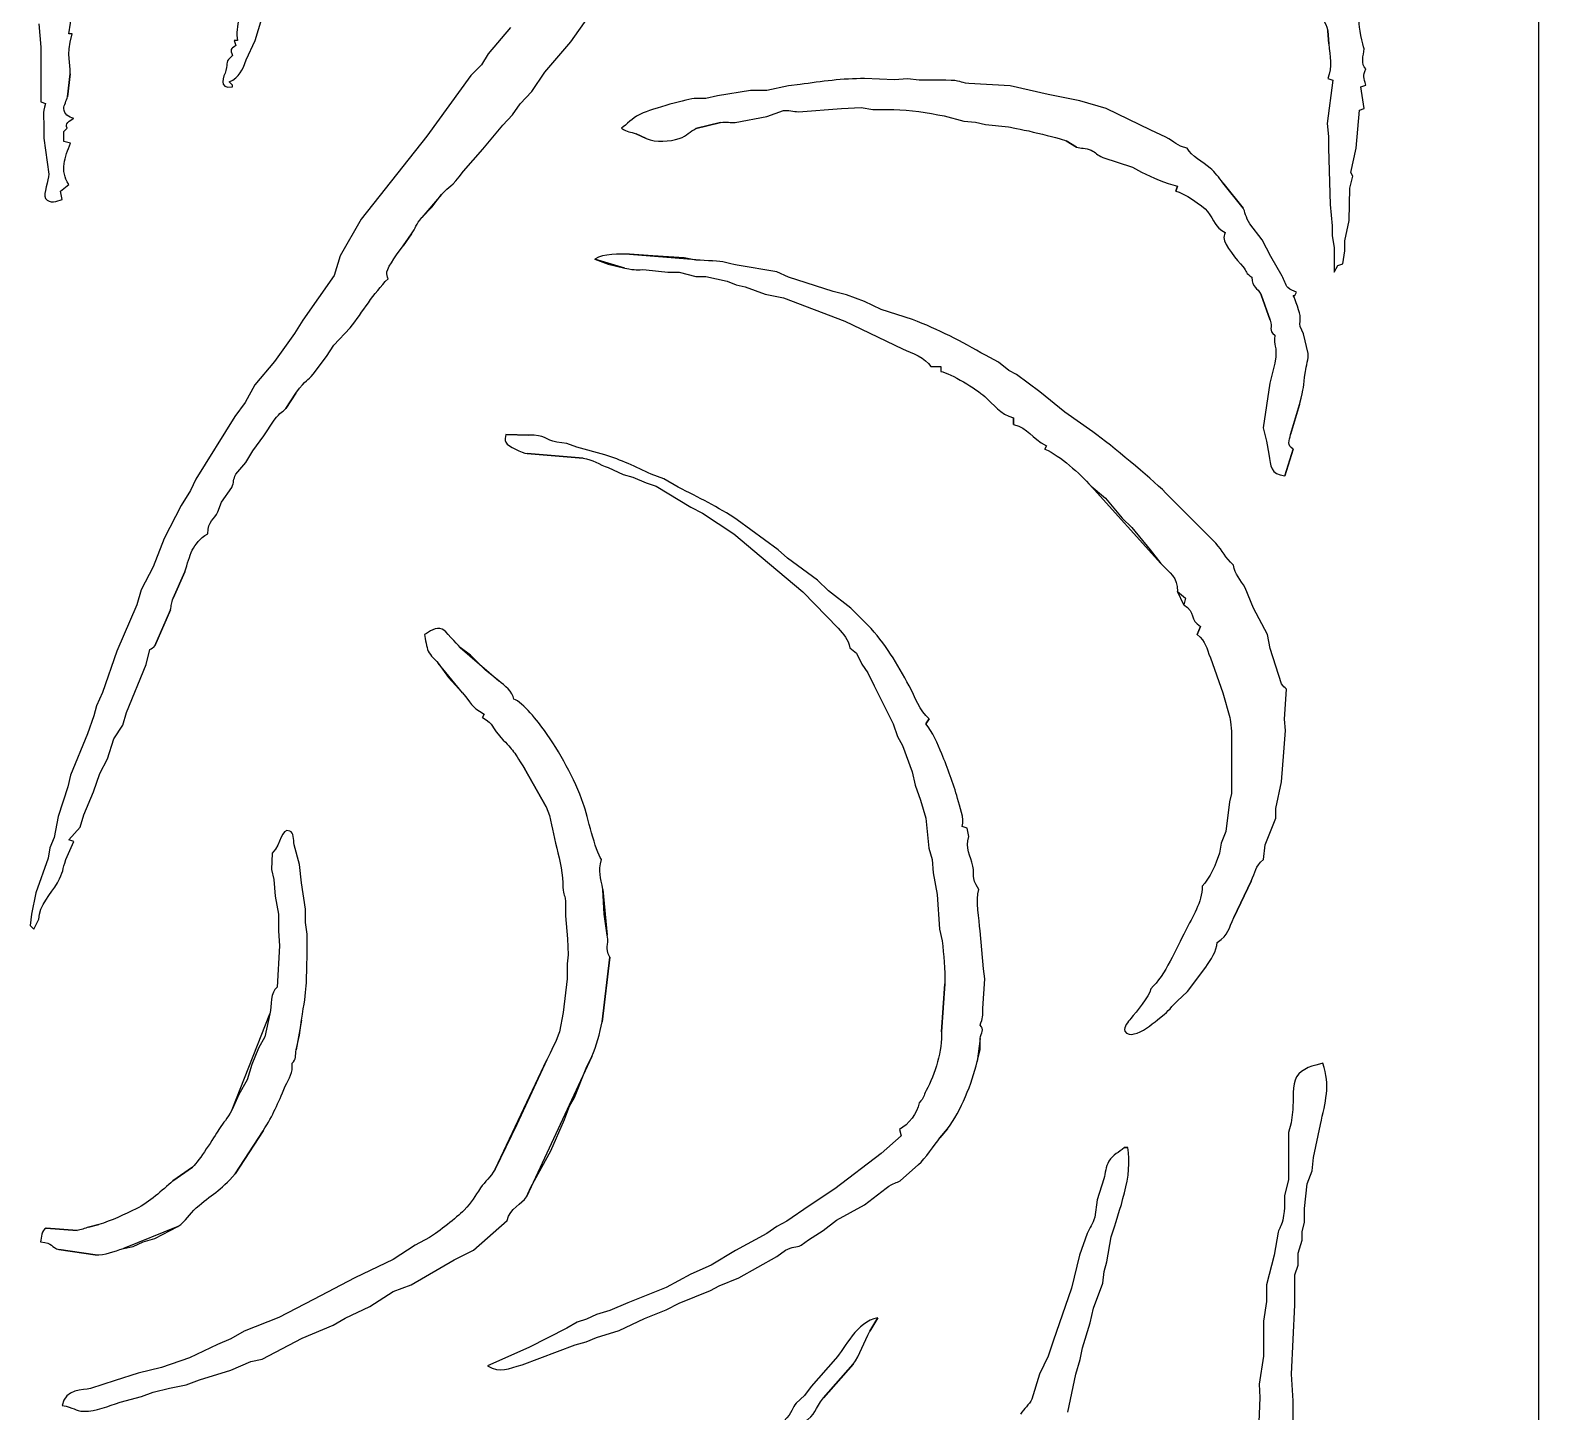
# Model space of a CAD drawing. Header units: inches. Extents: x -30 to 210, y -30 to 170.
# Drawn here: x 153.4 to 210, y 41.9 to 93.8 of the extents above; entities that cross this region are included whole.
import ezdxf

# ---------------------------------------------------------------- set-up
doc = ezdxf.new("R2010")
doc.units = ezdxf.units.IN
doc.header["$MEASUREMENT"] = 0

# ---------------------------------------------------------------- blocks, each defined once
blk = doc.blocks.new('2018-03-03 Embellishment 04')
at = {"color": 7}
for p, q in [((29.21723, 991.647962), (30.81723, 1002.047962)), ((119.289232, 988.447962), (123.665232, 1002.847962)), ((272.017232, 987.871962), (280.449232, 1000.007962)), ((14.80923, 996.519962), (15.66523, 985.247962)), ((242.849232, 994.855962), (231.953232, 982.047882)), ((637.945232, 993.247962), (638.433232, 986.847962)), ((638.433232, 986.847962), (637.945232, 993.247962)), ((15.66523, 985.247962), (15.66523, 958.847882)), ((30.81723, 991.647962), (29.21723, 991.647962)), ((110.817232, 988.447962), (109.217232, 988.447962)), ((109.217232, 988.447962), (110.017232, 986.047962)), ((115.081232, 979.071962), (119.289232, 988.447962)), ((259.353232, 973.247962), (272.017232, 987.871962)), ((231.953232, 982.047882), (228.777232, 976.655962)), ((28.62523, 961.247882), (29.95323, 972.447962)), ((29.95323, 972.447962), (28.62523, 961.247882)), ((223.625232, 971.607962), (202.297232, 942.183962)), ((228.777232, 976.655962), (223.625232, 971.607962)), ((253.049232, 963.879962), (259.353232, 973.247962)), ((108.417232, 966.847962), (106.817232, 968.447962)), ((108.417232, 966.047962), (108.417232, 966.847962)), ((247.401232, 957.839962), (253.049232, 963.879962)), ((358.817232, 964.399962), (342.817232, 961.791882)), ((366.817232, 964.399962), (358.817232, 964.399962)), ((377.217232, 966.639962), (366.817232, 964.399962)), ((382.817232, 967.191962), (377.217232, 966.639962)), ((428.417232, 969.519962), (414.017232, 970.047962)), ((434.817232, 969.967962), (428.417232, 969.519962)), ((440.417232, 969.279962), (434.817232, 969.967962)), ((453.217232, 969.279962), (440.417232, 969.279962)), ((484.417232, 966.503962), (464.417232, 967.727962)), ((502.817232, 962.455882), (484.417232, 966.503962)), ((640.417152, 969.247962), (637.625232, 948.447962)), ((638.017232, 970.047962), (640.417152, 969.247962)), ((654.017232, 966.047962), (656.417232, 966.847962)), ((655.617232, 955.647962), (654.017232, 966.047962)), ((15.66523, 958.847882), (18.01723, 958.047962)), ((243.697232, 952.519962), (247.401232, 957.839962)), ((337.217232, 960.447882), (331.617232, 960.447882)), ((342.817232, 961.791882), (337.217232, 960.447882)), ((382.017232, 954.079962), (402.817232, 955.647962)), ((402.817232, 955.647962), (412.417232, 956.055962)), ((412.417232, 956.055962), (418.017232, 955.159962)), ((518.017232, 959.311882), (502.817232, 962.455882)), ((530.817232, 955.615962), (518.017232, 959.311882)), ((552.417232, 945.167962), (530.817232, 955.615962)), ((653.217232, 954.847962), (655.617232, 955.647962)), ((239.105232, 947.583962), (243.697232, 952.519962)), ((332.417232, 945.927962), (344.417232, 948.895962)), ((344.417232, 948.895962), (332.417232, 945.927962)), ((351.393232, 948.895962), (366.817232, 951.823962)), ((366.817232, 951.823962), (374.817232, 954.599962)), ((418.017232, 955.159962), (428.081232, 955.159962)), ((452.417232, 952.039962), (462.017232, 949.543962)), ((462.017232, 949.543962), (467.617232, 948.951962)), ((467.617232, 948.951962), (472.417232, 947.807962)), ((637.625232, 948.447962), (638.265232, 942.047962)), ((651.617232, 936.447882), (653.217232, 954.847962)), ((17.12923, 947.647962), (17.12923, 941.247962)), ((17.12923, 941.247962), (19.54523, 923.871962)), ((26.81723, 944.447962), (28.41723, 946.047962)), ((26.81723, 939.647882), (26.81723, 944.447962)), ((202.297232, 942.183962), (170.553232, 902.047962)), ((229.473232, 935.983962), (239.105232, 947.583962)), ((303.617232, 943.319962), (308.417232, 941.055962)), ((308.417232, 941.055962), (303.617232, 943.319962)), ((472.417232, 947.807962), (483.617232, 946.703962)), ((559.617232, 941.751962), (552.417232, 945.167962)), ((559.617232, 941.751962), (559.617232, 941.751962)), ((559.617232, 941.751962), (559.617232, 941.751962)), ((638.265232, 942.047962), (638.265232, 936.447882)), ((30.01723, 938.847882), (26.81723, 939.647882)), ((220.065232, 925.247962), (229.473232, 935.983962)), ((511.545232, 940.007882), (516.489232, 936.919882)), ((516.489232, 936.919882), (511.545232, 940.007882)), ((638.265232, 936.447882), (639.169232, 909.247962)), ((649.105232, 924.623962), (651.617232, 936.447882)), ((529.249232, 931.983962), (543.585232, 927.327962)), ((543.585232, 927.327962), (547.841232, 924.807962)), ((597.057232, 907.479962), (587.273232, 919.719962)), ((587.273232, 919.719962), (597.057232, 907.479962)), ((648.697232, 917.119882), (650.017232, 922.847962)), ((650.017232, 922.847962), (649.105232, 924.623962)), ((25.21723, 915.647882), (29.21723, 918.847962)), ((26.01723, 911.647962), (25.21723, 915.647882)), ((209.385232, 913.975962), (199.881232, 902.839962)), ((204.793232, 907.871962), (209.385232, 913.975962)), ((565.217232, 918.047962), (564.417232, 915.647882)), ((564.417232, 915.647882), (565.217232, 918.047962)), ((648.257232, 901.471962), (648.697232, 917.119882)), ((199.881232, 902.839962), (204.793232, 907.871962)), ((639.169232, 909.247962), (640.081152, 898.847962)), ((170.553232, 902.047962), (160.433232, 884.447962)), ((606.161232, 892.111882), (600.249232, 899.783962)), ((640.081152, 898.847962), (640.081152, 894.047882)), ((646.209232, 891.647962), (648.257232, 901.471962)), ((190.873232, 889.247962), (195.009232, 894.983882)), ((195.009232, 894.983882), (190.873232, 889.247962)), ((610.409232, 884.111962), (606.161232, 892.111882)), ((640.081152, 894.047882), (641.113152, 888.447962)), ((646.209232, 886.847962), (646.209232, 891.647962)), ((160.433232, 884.447962), (157.505232, 874.847962)), ((283.617232, 882.847962), (290.017232, 880.335962)), ((298.017232, 878.407962), (283.617232, 882.847962)), ((311.617232, 884.447962), (300.417232, 885.247962)), ((300.417232, 885.247962), (340.481232, 881.895962)), ((326.817232, 883.439962), (311.617232, 884.447962)), ((332.417232, 882.303962), (326.817232, 883.439962)), ((615.889232, 874.511962), (610.409232, 884.111962)), ((641.113152, 888.447962), (641.113152, 876.447962)), ((645.217232, 880.447962), (646.209232, 886.847962)), ((290.017232, 880.335962), (298.017232, 878.407962)), ((308.417232, 877.687962), (318.817232, 876.447962)), ((318.817232, 876.447962), (324.417232, 876.447962)), ((324.417232, 876.447962), (332.417232, 874.335962)), ((340.481232, 881.895962), (332.417232, 882.303962)), ((371.585232, 876.607962), (352.417232, 879.903962)), ((377.289232, 874.095962), (371.585232, 876.607962)), ((641.113152, 876.447962), (642.817152, 879.647962)), ((642.817152, 879.647962), (645.217232, 880.447962)), ((157.505232, 874.847962), (142.345232, 853.247962)), ((332.417232, 874.335962), (337.217232, 874.335962)), ((337.217232, 874.335962), (347.585232, 872.127882)), ((347.585232, 872.127882), (351.841232, 870.415882)), ((351.841232, 870.415882), (356.193232, 869.455962)), ((356.193232, 869.455962), (366.017232, 865.823962)), ((398.817232, 867.143962), (377.289232, 874.095962)), ((366.017232, 865.823962), (374.817232, 864.151962)), ((374.817232, 864.151962), (404.417232, 852.783962)), ((405.217232, 865.479962), (398.817232, 867.143962)), ((414.017232, 862.271962), (405.217232, 865.479962)), ((422.017232, 858.479962), (414.017232, 862.271962)), ((605.713232, 865.559962), (610.137232, 853.247962)), ((610.137232, 853.247962), (605.713232, 865.559962)), ((621.217232, 865.247962), (622.017232, 865.247962)), ((622.017232, 865.247962), (622.817232, 866.847962)), ((437.217232, 853.551962), (422.017232, 858.479962)), ((138.329232, 846.855962), (128.625232, 833.247962)), ((142.345232, 853.247962), (138.329232, 846.855962)), ((157.449232, 841.247962), (165.217232, 849.543882)), ((404.417232, 852.783962), (432.417232, 839.447962)), ((626.137232, 846.711962), (624.673232, 850.183882)), ((628.449232, 837.175962), (626.137232, 846.711962)), ((153.881232, 835.655962), (157.449232, 841.247962)), ((128.625232, 833.247962), (119.265232, 822.047962)), ((147.457232, 827.223882), (153.881232, 835.655962)), ((478.785232, 832.967962), (472.417232, 836.343962)), ((483.745232, 829.007962), (478.785232, 832.967962)), ((612.385232, 832.447962), (609.865232, 822.847962)), ((446.017232, 830.847962), (450.817232, 830.847962)), ((450.817232, 830.847962), (450.817232, 828.447882)), ((487.393232, 826.951882), (483.745232, 829.007962)), ((498.745232, 818.687962), (487.393232, 826.951882)), ((119.265232, 822.047962), (114.537232, 813.479962)), ((134.241232, 810.551962), (138.993232, 818.047962)), ((138.993232, 818.047962), (134.241232, 810.551962)), ((510.817232, 808.871962), (498.745232, 818.687962)), ((609.865232, 822.847962), (606.705232, 801.175962)), ((114.537232, 813.479962), (109.489232, 806.711962)), ((619.977232, 798.047962), (624.233232, 812.583962)), ((624.233232, 812.583962), (619.977232, 798.047962)), ((109.489232, 806.711962), (90.721232, 776.447962)), ((123.625232, 797.383962), (128.513232, 804.895882)), ((486.017232, 806.047882), (486.017232, 802.847962)), ((486.017232, 802.847962), (486.017232, 806.047882)), ((524.417232, 799.263962), (510.817232, 808.871962)), ((118.257232, 790.047962), (123.625232, 797.383962)), ((251.617232, 797.647962), (240.497232, 798.047962)), ((240.497232, 798.047962), (251.617232, 797.647962)), ((606.705232, 801.175962), (608.297232, 794.847962)), ((114.913232, 784.479962), (118.257232, 790.047962)), ((250.817232, 788.759962), (278.017232, 786.607962)), ((278.017232, 786.607962), (250.817232, 788.759962)), ((270.017232, 793.655962), (265.217232, 794.263962)), ((274.817232, 791.903962), (270.017232, 793.655962)), ((288.417232, 788.159962), (274.817232, 791.903962)), ((502.017232, 792.447962), (501.217232, 790.847962)), ((501.217232, 790.847962), (502.017232, 792.447962)), ((608.297232, 794.847962), (609.481232, 788.447962)), ((617.217232, 778.047962), (621.217232, 790.847962)), ((621.217232, 790.847962), (617.217232, 778.047962)), ((110.049232, 778.775962), (114.913232, 784.479962)), ((290.017232, 782.007882), (297.217232, 778.719962)), ((90.721232, 776.447962), (88.137232, 770.847962)), ((297.217232, 778.719962), (302.017232, 777.295962)), ((302.017232, 777.295962), (308.417232, 774.631962)), ((308.417232, 774.631962), (313.217232, 773.039962)), ((316.993232, 776.543962), (310.817232, 778.879962)), ((323.953232, 772.479962), (316.993232, 776.543962)), ((88.137232, 770.847962), (83.649232, 763.647962)), ((103.145232, 765.247962), (108.113232, 772.447962)), ((313.217232, 773.039962), (330.017232, 762.831962)), ((523.593232, 773.031962), (530.457232, 767.175962)), ((557.313232, 735.679962), (523.593232, 773.031962)), ((530.457232, 767.175962), (538.577232, 757.479962)), ((583.761232, 745.511962), (559.721232, 769.703962)), ((559.721232, 769.703962), (583.761232, 745.511962)), ((83.649232, 763.647962), (75.41723, 747.647962)), ((101.337232, 760.655882), (103.145232, 765.247962)), ((330.017232, 762.831962), (335.617232, 759.951882)), ((335.617232, 759.951882), (350.745232, 750.031962)), ((372.185232, 742.183962), (352.417232, 756.775962)), ((538.577232, 757.479962), (543.257232, 753.007962)), ((543.257232, 753.007962), (552.049232, 742.271962)), ((75.41723, 747.647962), (70.05723, 734.047962)), ((350.745232, 750.031962), (363.945232, 738.863882)), ((583.761232, 745.511962), (583.761232, 745.511962)), ((583.761232, 745.511962), (583.761232, 745.511962)), ((363.945232, 738.863882), (384.081232, 721.983962)), ((376.657232, 738.279882), (372.185232, 742.183962)), ((391.273232, 727.631962), (376.657232, 738.279882)), ((552.049232, 742.271962), (557.313232, 735.679962)), ((70.05723, 734.047962), (64.31323, 722.847962)), ((79.68123, 718.847962), (85.361232, 731.647962)), ((85.361232, 731.647962), (79.68123, 718.847962)), ((64.31323, 722.847962), (62.21723, 715.647882)), ((396.617232, 722.455962), (391.273232, 727.631962)), ((407.321232, 714.039962), (396.617232, 722.455962)), ((602.081232, 714.047962), (597.993232, 723.927962)), ((62.21723, 715.647882), (52.55323, 693.247882)), ((384.081232, 721.983962), (401.153232, 704.439962)), ((565.217232, 722.047962), (569.217232, 718.847962)), ((568.417232, 715.647882), (565.217232, 722.047962)), ((569.217232, 718.847962), (568.417232, 715.647882)), ((78.38523, 713.247962), (70.88923, 695.879962)), ((70.88923, 695.879962), (76.26523, 708.447962)), ((76.26523, 708.447962), (78.38523, 713.247962)), ((415.585232, 705.807962), (407.321232, 714.039962)), ((608.761232, 701.287962), (602.081232, 714.047962)), ((576.417232, 705.247962), (574.817232, 701.247962)), ((574.817232, 701.247962), (576.417232, 705.247962)), ((610.081232, 694.503962), (608.761232, 701.287962)), ((52.55323, 693.247882), (45.58523, 673.247962)), ((66.58523, 686.847962), (68.41723, 694.047882)), ((223.481232, 691.343962), (218.489232, 695.087962)), ((218.489232, 695.087962), (237.185232, 678.903962)), ((406.817232, 694.847962), (410.121232, 692.231882)), ((615.633232, 677.391962), (610.081232, 694.503962)), ((57.16923, 663.647962), (66.58523, 686.847962)), ((207.817232, 687.431962), (212.785232, 680.447962)), ((219.609232, 673.111962), (207.817232, 687.431962)), ((230.721232, 684.039962), (223.481232, 691.343962)), ((410.121232, 692.231882), (412.641232, 686.983962)), ((412.641232, 686.983962), (415.529232, 682.775962)), ((581.177232, 690.079962), (587.281232, 673.119962)), ((212.785232, 680.447962), (219.609232, 673.111962)), ((237.185232, 678.903962), (230.721232, 684.039962)), ((237.185232, 678.903962), (237.185232, 678.903962)), ((237.185232, 678.903962), (237.185232, 678.903962)), ((415.529232, 682.775962), (418.569232, 676.447962)), ((45.58523, 673.247962), (42.65723, 666.847962)), ((418.569232, 676.447962), (427.777232, 658.047962)), ((435.593232, 676.447962), (435.593232, 676.447962)), ((435.593232, 676.447962), (435.593232, 676.447962)), ((587.281232, 673.119962), (590.561232, 661.247962)), ((617.081232, 660.383962), (618.017232, 674.847962)), ((42.65723, 666.847962), (41.39323, 662.047962)), ((41.39323, 662.047962), (38.26523, 653.247962)), ((51.08923, 650.847962), (55.30523, 657.471962)), ((55.30523, 657.471962), (57.16923, 663.647962)), ((230.017232, 662.847962), (229.217232, 661.247962)), ((229.217232, 661.247962), (230.017232, 662.847962)), ((427.777232, 658.047962), (429.849232, 651.983962)), ((443.617232, 658.047962), (445.217232, 660.447962)), ((445.217232, 660.447962), (443.617232, 658.047962)), ((617.521232, 654.855962), (617.081232, 660.383962)), ((38.26523, 653.247962), (30.12123, 633.247962)), ((48.03323, 641.247962), (51.08923, 650.847962)), ((429.849232, 651.983962), (432.273232, 647.639882)), ((591.369232, 650.847962), (591.369232, 636.447962)), ((616.665232, 644.447962), (617.521232, 654.855962)), ((432.273232, 647.639882), (437.025232, 634.847962)), ((615.513232, 630.047962), (616.665232, 644.447962)), ((44.17723, 634.047962), (48.03323, 641.247962)), ((249.545232, 636.447962), (260.105232, 618.047962)), ((260.105232, 618.047962), (249.545232, 636.447962)), ((437.025232, 634.847962), (438.513232, 628.447962)), ((591.369232, 636.447962), (591.369232, 630.047962)), ((28.79323, 627.647962), (24.09723, 613.247962)), ((30.12123, 633.247962), (28.79323, 627.647962)), ((41.13723, 625.247882), (44.17723, 634.047962)), ((438.513232, 628.447962), (441.089232, 621.255962)), ((591.369232, 630.047962), (591.369232, 624.447962)), ((612.913232, 617.239962), (615.513232, 630.047962)), ((36.55323, 614.047962), (41.13723, 625.247882)), ((441.089232, 621.255962), (443.617232, 612.447962)), ((590.505232, 620.447962), (588.641232, 606.047962)), ((591.369232, 624.447962), (590.505232, 620.447962)), ((24.09723, 613.247962), (22.12923, 603.183882)), ((34.82523, 608.119962), (36.55323, 614.047962)), ((612.913232, 612.447962), (612.913232, 617.239962)), ((29.21723, 602.047962), (34.82523, 608.119962)), ((443.617232, 612.447962), (445.025232, 598.047962)), ((463.617232, 607.647962), (461.217232, 608.447962)), ((464.417232, 603.647882), (463.617232, 607.647962)), ((588.641232, 606.047962), (586.449232, 600.447962)), ((607.617232, 599.647962), (612.913232, 612.447962)), ((20.09723, 598.183962), (19.21723, 593.215962)), ((22.12923, 603.183882), (20.09723, 598.183962)), ((27.86523, 592.447962), (31.61723, 601.247962)), ((31.61723, 601.247962), (29.21723, 602.047962)), ((140.849232, 590.047962), (138.249232, 599.615962)), ((586.449232, 600.447962), (585.569232, 595.647962)), ((606.817232, 592.447962), (607.617232, 599.647962)), ((19.21723, 593.215962), (13.35323, 576.447962)), ((127.617232, 595.647962), (127.193232, 587.647962)), ((445.025232, 598.047962), (446.657232, 592.447962)), ((446.657232, 592.447962), (447.113232, 586.047962)), ((127.193232, 587.647962), (128.305232, 582.919962)), ((141.705232, 581.247882), (140.849232, 590.047962)), ((447.113232, 586.047962), (449.081232, 575.647962)), ((13.35323, 576.447962), (11.21723, 566.047962)), ((128.305232, 582.919962), (128.977232, 574.847962)), ((143.625232, 568.447962), (141.705232, 581.247882)), ((288.033232, 566.047962), (287.385232, 578.047962)), ((287.385232, 578.047962), (289.593232, 555.871962)), ((592.497232, 564.447962), (600.913232, 582.047882)), ((600.913232, 582.047882), (592.497232, 564.447962)), ((128.977232, 574.847962), (130.609232, 566.047962)), ((269.393232, 572.351962), (269.393232, 565.247962)), ((449.081232, 575.647962), (450.185232, 558.847882)), ((11.21723, 566.047962), (10.56923, 560.679962)), ((12.41723, 558.847882), (14.81723, 563.647962)), ((130.609232, 566.047962), (130.609232, 558.047962)), ((143.625232, 562.047962), (143.625232, 568.447962)), ((144.497232, 556.447962), (143.625232, 562.047962)), ((269.393232, 565.247962), (270.297232, 554.119962)), ((289.593232, 555.871962), (288.033232, 566.047962)), ((10.56923, 560.679962), (12.41723, 558.847882)), ((130.609232, 558.047962), (131.153232, 550.847962)), ((144.497232, 547.647962), (144.497232, 556.447962)), ((450.185232, 558.847882), (451.449232, 553.247962)), ((471.529232, 539.575962), (469.881232, 558.047962)), ((131.153232, 550.847962), (130.017232, 530.847962)), ((270.297232, 554.119962), (270.769232, 546.383962)), ((270.769232, 546.383962), (270.233232, 542.039962)), ((270.233232, 542.039962), (270.233232, 534.847962)), ((287.201232, 514.047962), (290.817232, 545.247962)), ((290.817232, 545.247962), (287.201232, 514.047962)), ((570.209232, 528.615962), (578.929232, 540.447962)), ((270.233232, 534.847962), (268.241232, 518.511962)), ((471.249232, 520.447962), (472.129232, 534.847962)), ((472.129232, 534.847962), (471.529232, 539.575962)), ((452.745232, 532.447962), (451.225232, 509.247962)), ((451.225232, 509.247962), (452.745232, 532.447962)), ((565.121232, 524.023962), (570.209232, 528.615962)), ((108.265232, 471.647962), (126.521232, 517.975962)), ((126.521232, 517.975962), (123.969232, 506.847962)), ((268.241232, 518.511962), (266.481232, 509.215962)), ((141.705232, 514.847882), (139.225232, 500.447962)), ((140.865232, 507.647962), (141.705232, 514.847882)), ((123.969232, 506.847962), (121.017232, 501.247962)), ((139.225232, 500.447962), (140.865232, 507.647962)), ((469.849232, 506.047962), (468.369232, 494.847962)), ((469.849232, 500.447962), (469.849232, 506.047962)), ((121.017232, 501.247962), (117.681232, 493.471962)), ((139.225232, 500.447962), (139.225232, 500.447962)), ((139.225232, 500.447962), (139.225232, 500.447962)), ((282.121232, 497.247962), (250.505232, 429.455962)), ((279.321232, 491.647962), (282.121232, 497.247962)), ((468.369232, 494.847962), (469.849232, 500.447962)), ((117.681232, 493.471962), (115.505232, 486.047962)), ((235.401232, 442.847962), (260.401232, 495.647962)), ((260.401232, 495.647962), (245.857232, 464.447962)), ((273.705232, 477.471962), (279.321232, 491.647962)), ((115.505232, 486.047962), (111.417232, 478.847962)), ((622.825232, 487.415962), (622.825232, 487.415962)), ((622.825232, 487.415962), (622.825232, 487.415962)), ((111.417232, 478.847962), (108.265232, 471.647962)), ((271.321232, 473.215962), (273.705232, 477.471962)), ((262.377232, 451.647962), (268.969232, 466.847962)), ((268.969232, 466.847962), (271.321232, 473.215962)), ((620.993232, 471.647962), (620.217232, 465.247962)), ((109.721232, 440.519962), (123.153232, 461.247962)), ((123.153232, 461.247962), (109.721232, 440.519962)), ((245.857232, 464.447962), (235.401232, 442.847962)), ((430.817232, 462.047962), (431.617232, 458.847962)), ((450.449232, 458.023962), (454.113232, 462.271962)), ((454.113232, 462.271962), (450.449232, 458.023962)), ((620.217232, 465.247962), (619.017232, 460.447962)), ((619.017232, 460.447962), (619.017232, 450.847962)), ((631.017232, 448.447962), (634.425232, 464.447962)), ((431.617232, 458.847962), (422.017232, 450.375962)), ((541.217232, 453.247962), (539.617232, 453.247962)), ((539.617232, 453.247962), (539.617232, 453.247962)), ((539.617232, 453.247962), (541.217232, 453.247962)), ((252.697232, 434.047962), (262.377232, 451.647962)), ((422.017232, 450.375962), (399.617232, 433.215962)), ((431.145232, 437.199962), (440.065232, 444.991962)), ((440.065232, 444.991962), (431.145232, 437.199962)), ((619.017232, 450.847962), (619.017232, 446.047962)), ((619.017232, 446.047962), (619.017232, 442.047962)), ((630.465232, 442.047962), (631.017232, 448.447962)), ((89.129232, 443.799962), (79.62523, 437.127962)), ((79.62523, 437.127962), (89.129232, 443.799962)), ((529.737232, 438.047962), (526.481232, 427.983962)), ((619.017232, 442.047962), (619.017232, 437.583962)), ((628.009232, 435.647962), (630.465232, 442.047962)), ((250.505232, 429.455962), (252.697232, 434.047962)), ((399.617232, 433.215962), (387.281232, 425.135962)), ((414.017232, 425.503882), (424.417232, 433.655962)), ((619.017232, 437.583962), (617.009232, 430.047962)), ((626.633232, 423.719962), (628.009232, 435.647962)), ((387.281232, 425.135962), (376.417232, 417.615962)), ((400.417232, 418.079962), (414.017232, 425.503882)), ((526.481232, 427.983962), (525.273232, 419.647962)), ((626.633232, 417.239962), (626.633232, 423.719962)), ((43.84123, 415.983962), (38.80923, 414.791962)), ((38.80923, 414.791962), (43.84123, 415.983962)), ((224.857232, 403.647962), (241.217232, 418.047962)), ((376.417232, 417.615962), (371.617232, 415.087962)), ((394.017232, 413.191962), (400.417232, 418.079962)), ((625.537232, 412.447962), (626.633232, 417.239962)), ((33.21723, 413.151962), (18.26523, 414.231962)), ((18.26523, 414.231962), (33.21723, 413.151962)), ((81.985232, 415.127962), (55.61723, 404.431962)), ((65.21723, 407.663962), (70.81723, 409.255962)), ((70.81723, 409.255962), (81.985232, 415.127962)), ((203.649232, 409.815962), (196.745232, 406.111962)), ((366.817232, 411.631962), (351.617232, 403.391882)), ((371.617232, 415.087962), (366.817232, 411.631962)), ((383.281232, 406.007962), (386.849232, 408.631962)), ((386.849232, 408.631962), (394.017232, 413.191962)), ((521.697232, 411.647962), (517.841232, 401.247962)), ((531.073232, 398.047962), (533.249232, 410.047962)), ((613.937232, 412.311962), (612.057232, 401.247962)), ((625.537232, 408.447962), (625.537232, 412.447962)), ((24.48923, 403.895962), (42.01723, 401.391962)), ((42.01723, 401.391962), (24.48923, 403.895962)), ((55.61723, 404.431962), (60.41723, 405.423962)), ((60.41723, 405.423962), (65.21723, 407.663962)), ((196.745232, 406.111962), (186.017232, 399.103962)), ((215.617232, 398.959962), (224.857232, 403.647962)), ((351.617232, 403.391882), (339.849232, 396.375962)), ((371.545232, 400.647962), (375.753232, 403.615962)), ((517.841232, 401.247962), (514.041232, 385.247962)), ((612.057232, 401.247962), (608.337232, 386.847962)), ((623.585232, 402.111962), (625.537232, 408.447962)), ((623.585232, 396.415962), (623.585232, 402.111962)), ((186.017232, 399.103962), (167.617232, 390.255962)), ((194.817232, 386.871962), (215.617232, 398.959962)), ((339.849232, 396.375962), (330.017232, 391.951962)), ((353.217232, 390.183962), (371.545232, 400.647962)), ((529.825232, 393.247962), (531.073232, 398.047962)), ((622.097232, 391.647962), (623.585232, 396.415962)), ((167.617232, 390.255962), (147.617232, 379.751962)), ((186.017232, 383.583962), (194.817232, 386.871962)), ((330.017232, 391.951962), (318.017232, 385.647962)), ((343.689232, 386.367962), (353.217232, 390.183962)), ((524.721232, 375.647962), (529.193232, 387.647962)), ((529.193232, 387.647962), (529.825232, 393.247962)), ((608.337232, 386.847962), (608.337232, 378.847962)), ((622.097232, 377.247962), (622.097232, 391.647962)), ((147.617232, 379.751962), (130.817232, 371.055962)), ((174.817232, 376.439962), (186.017232, 383.583962)), ((318.017232, 385.647962), (299.617232, 378.119962)), ((324.417232, 377.967962), (339.481232, 384.119962)), ((339.481232, 384.119962), (343.689232, 386.367962)), ((514.041232, 385.247962), (505.145232, 359.647962)), ((162.825232, 370.703962), (174.817232, 376.439962)), ((284.417232, 372.471962), (279.617232, 370.215962)), ((290.817232, 374.415962), (284.417232, 372.471962)), ((299.617232, 378.119962), (290.817232, 374.415962)), ((307.617232, 370.639962), (318.017232, 374.775962)), ((318.017232, 374.775962), (324.417232, 377.967962)), ((523.137232, 368.447962), (524.721232, 375.647962)), ((608.337232, 378.847962), (606.897232, 369.247962)), ((620.417232, 343.647962), (622.097232, 377.247962)), ((130.817232, 371.055962), (114.017232, 364.391962)), ((142.017232, 361.095962), (157.081232, 367.423962)), ((157.081232, 367.423962), (162.825232, 370.703962)), ((270.009232, 365.975962), (251.617232, 356.583962)), ((275.041232, 368.863962), (270.009232, 365.975962)), ((279.617232, 370.215962), (275.041232, 368.863962)), ((284.425232, 361.431962), (295.393232, 364.815962)), ((295.393232, 364.815962), (307.617232, 370.639962)), ((416.553232, 364.439962), (420.417232, 370.847962)), ((420.417232, 370.847962), (416.553232, 364.439962)), ((519.297232, 356.447962), (523.137232, 368.447962)), ((606.897232, 369.247962), (606.897232, 352.447962)), ((101.217232, 357.951962), (87.617232, 351.591962)), ((107.617232, 360.743962), (101.217232, 357.951962)), ((114.017232, 364.391962), (107.617232, 360.743962)), ((122.817232, 350.975962), (142.017232, 361.095962)), ((248.417232, 348.223962), (274.017232, 357.879962)), ((274.017232, 357.879962), (279.393232, 359.239962)), ((279.393232, 359.239962), (284.425232, 361.431962)), ((505.145232, 359.647962), (502.705232, 352.447962)), ((87.617232, 351.591962), (74.01723, 346.839962)), ((117.217232, 349.815962), (122.817232, 350.975962)), ((251.617232, 356.583962), (231.617232, 347.647962)), ((400.009232, 351.143962), (388.121232, 337.711962)), ((400.009232, 351.143962), (400.009232, 351.143962)), ((400.009232, 351.143962), (400.009232, 351.143962)), ((502.705232, 352.447962), (498.625232, 343.647962)), ((516.161232, 343.647962), (518.273232, 350.847962)), ((518.273232, 350.847962), (519.297232, 356.447962)), ((606.897232, 352.447962), (604.729232, 338.847962)), ((62.81723, 344.095962), (51.61723, 340.551962)), ((74.01723, 346.839962), (62.81723, 344.095962)), ((92.417232, 340.879962), (107.617232, 345.591962)), ((107.617232, 345.591962), (117.217232, 349.815962)), ((394.209232, 332.311962), (408.473232, 348.447962)), ((408.473232, 348.447962), (394.209232, 332.311962)), ((498.625232, 343.647962), (494.897232, 331.647962)), ((512.281232, 325.247962), (516.161232, 343.647962)), ((621.233232, 330.847962), (620.417232, 343.647962)), ((51.61723, 340.551962), (39.68923, 336.703962)), ((70.01723, 335.015962), (78.01723, 336.983962)), ((78.01723, 336.983962), (86.017232, 338.479962)), ((86.017232, 338.479962), (92.417232, 340.879962)), ((388.121232, 337.711962), (384.913232, 333.343962)), ((604.729232, 338.847962), (605.153232, 332.447962)), ((54.01723, 330.127962), (64.41723, 332.807962)), ((64.41723, 332.807962), (70.01723, 335.015962)), ((384.913232, 333.343962), (380.969232, 329.687962)), ((605.153232, 332.447962), (604.417232, 316.447962)), ((621.233232, 318.847962), (621.233232, 330.847962))]:
    blk.add_line(p, q, dxfattribs=at)
for points in [[(114.177232, 1010.847962), (113.089232, 1003.951882), (109.369232, 994.991962), (110.817232, 988.447962)], [(636.417232, 1003.647882), (634.169232, 998.455962), (636.937232, 998.119962), (637.945232, 993.247962)], [(655.617232, 984.447882), (654.737232, 986.127962), (653.033232, 995.623962), (653.169232, 997.711962)], [(29.95323, 972.447962), (30.32123, 978.183962), (27.71323, 980.007962), (30.81723, 991.647962)], [(110.017232, 986.047962), (107.297232, 984.455882), (107.321232, 984.143882), (108.417232, 981.247882)], [(638.433232, 986.847962), (639.121232, 980.583962), (640.233152, 976.215962), (638.017232, 970.047962)], [(108.417232, 981.247882), (104.617232, 977.967962), (106.305232, 978.095962), (105.185232, 974.047962)], [(106.817232, 968.447962), (112.121232, 970.751962), (112.985232, 974.175962), (115.081232, 979.071962)], [(656.417232, 974.847962), (653.617232, 976.975962), (655.273232, 981.311882), (655.617232, 984.447882)], [(105.185232, 974.047962), (104.321232, 970.951962), (101.017232, 965.127962), (108.417232, 966.047962)], [(414.017232, 970.047962), (403.481232, 970.151962), (393.217232, 968.687962), (382.817232, 967.191962)], [(656.417232, 966.847962), (655.129232, 970.663962), (654.969232, 971.095962), (656.417232, 974.847962)], [(464.417232, 967.727962), (459.473232, 968.183962), (461.257232, 969.231962), (453.217232, 969.279962)], [(18.01723, 958.047962), (16.28123, 952.647962), (17.24923, 952.687962), (17.12923, 947.647962)], [(26.85723, 955.647962), (26.84123, 957.087962), (28.20123, 959.535882), (28.62523, 961.247882)], [(31.61723, 950.847962), (29.21723, 951.591962), (26.89723, 952.695962), (26.85723, 955.647962)], [(331.617232, 960.447882), (326.185232, 959.647882), (309.313232, 954.943962), (304.649232, 952.415962)], [(28.41723, 946.047962), (26.96123, 948.359962), (29.87323, 949.711962), (31.61723, 950.847962)], [(304.649232, 952.415962), (302.177232, 951.079962), (298.817232, 947.895962), (296.417232, 946.047962)], [(344.417232, 948.895962), (347.489232, 949.439962), (349.009232, 948.471962), (351.393232, 948.895962)], [(374.817232, 954.599962), (376.801232, 954.887962), (379.777232, 954.167962), (382.017232, 954.079962)], [(428.081232, 955.159962), (436.081232, 954.903962), (444.561232, 953.663962), (452.417232, 952.039962)], [(296.417232, 946.047962), (299.433232, 944.055962), (300.657232, 944.583962), (303.617232, 943.319962)], [(308.417232, 941.055962), (313.225232, 939.095882), (319.625232, 939.623882), (324.417232, 941.055962)], [(324.417232, 941.055962), (328.393232, 942.575962), (329.417232, 944.439962), (332.417232, 945.927962)], [(483.617232, 946.703962), (487.801232, 946.183962), (508.033232, 941.503962), (511.545232, 940.007882)], [(570.017232, 936.447882), (564.809232, 937.535882), (564.065232, 939.471882), (559.617232, 941.751962)], [(29.21723, 918.847962), (24.77723, 925.639962), (27.36923, 932.103962), (30.01723, 938.847882)], [(516.489232, 936.919882), (518.529232, 936.143962), (520.737232, 936.743882), (523.545232, 935.431962)], [(523.545232, 935.431962), (525.737232, 934.399962), (526.481232, 933.063962), (529.249232, 931.983962)], [(581.073232, 926.847962), (577.505232, 929.783962), (572.129232, 932.439962), (570.017232, 936.447882)], [(587.273232, 919.719962), (585.273232, 922.167962), (583.529232, 924.823962), (581.073232, 926.847962)], [(19.54523, 923.871962), (19.69723, 921.015962), (16.66523, 914.271882), (18.04923, 912.167962)], [(209.385232, 913.975962), (213.953232, 918.935962), (213.593232, 916.687882), (220.065232, 925.247962)], [(547.841232, 924.807962), (553.425232, 922.087962), (559.209232, 919.663962), (565.217232, 918.047962)], [(18.04923, 912.167962), (19.86523, 909.407962), (23.64123, 910.679962), (26.01723, 911.647962)], [(564.417232, 915.647882), (568.177232, 915.039882), (577.401232, 908.823962), (579.817232, 905.815962)], [(579.817232, 905.815962), (583.361232, 901.423962), (583.089232, 898.263962), (588.417232, 895.647962)], [(600.249232, 899.783962), (598.321232, 902.991962), (597.905232, 906.015962), (597.057232, 907.479962)], [(195.009232, 894.983882), (196.937232, 897.951962), (197.049232, 899.471962), (199.881232, 902.839962)], [(588.417232, 895.647962), (588.177232, 894.927882), (587.753232, 894.631882), (587.761232, 893.247882)], [(587.761232, 893.247882), (587.761232, 889.503962), (594.353232, 882.135962), (596.825232, 879.239962)], [(183.065232, 876.591962), (183.497232, 879.207962), (189.105232, 886.719962), (190.873232, 889.247962)], [(300.417232, 885.247962), (295.665232, 885.271962), (287.593232, 885.423962), (283.617232, 882.847962)], [(183.617232, 873.247962), (183.321232, 874.335962), (182.881232, 875.439962), (183.065232, 876.591962)], [(298.017232, 878.407962), (303.897232, 877.231962), (303.265232, 877.831962), (308.417232, 877.687962)], [(352.417232, 879.903962), (347.457232, 880.775962), (346.257232, 881.815962), (340.481232, 881.895962)], [(596.825232, 879.239962), (598.881232, 876.831962), (598.217232, 875.919962), (601.217232, 874.047962)], [(165.217232, 849.543882), (171.577232, 857.319962), (176.393232, 866.247962), (183.617232, 873.247962)], [(601.217232, 874.047962), (601.561232, 868.559962), (603.825232, 869.383962), (605.713232, 865.559962)], [(618.601232, 869.127962), (617.481232, 870.303882), (616.737232, 872.927882), (615.889232, 874.511962)], [(622.817232, 866.847962), (621.305232, 867.439962), (619.753232, 867.911962), (618.601232, 869.127962)], [(624.673232, 854.711962), (624.721232, 856.311962), (622.113232, 863.639962), (621.217232, 865.247962)], [(472.417232, 836.343962), (461.001232, 842.855962), (449.529232, 848.879882), (437.217232, 853.551962)], [(624.673232, 850.183882), (624.105232, 852.047962), (624.873232, 853.167962), (624.673232, 854.711962)], [(610.137232, 853.247962), (611.353232, 849.807882), (609.105232, 848.359882), (612.385232, 846.047962)], [(432.417232, 839.447962), (436.681232, 837.479962), (443.609232, 834.975962), (446.017232, 830.847962)], [(612.385232, 846.047962), (611.353232, 839.991962), (613.905232, 842.223962), (612.385232, 832.447962)], [(627.161232, 828.447882), (627.545232, 831.015962), (628.737232, 834.839962), (628.449232, 837.175962)], [(138.993232, 818.047962), (144.441232, 825.343882), (144.449232, 823.399962), (147.457232, 827.223882)], [(450.817232, 828.447882), (455.625232, 827.711882), (468.273232, 819.831962), (472.065232, 816.415962)], [(624.233232, 812.583962), (626.713232, 821.607962), (625.905232, 820.079962), (627.161232, 828.447882)], [(128.513232, 804.895882), (131.961232, 809.399962), (132.385232, 808.543962), (134.241232, 810.551962)], [(472.065232, 816.415962), (476.721232, 812.223962), (479.449232, 807.911962), (486.017232, 806.047882)], [(486.017232, 802.847962), (493.409232, 801.079962), (494.369232, 796.487962), (502.017232, 792.447962)], [(240.497232, 798.047962), (240.289232, 796.767962), (239.993232, 795.455962), (240.497232, 794.223962)], [(265.217232, 794.263962), (259.393232, 795.399962), (259.777232, 797.959962), (251.617232, 797.647962)], [(559.721232, 769.703962), (551.073232, 778.071962), (534.193232, 792.015962), (524.417232, 799.263962)], [(621.217232, 790.847962), (618.041232, 792.999962), (619.257232, 794.751962), (619.977232, 798.047962)], [(240.497232, 794.223962), (241.601232, 792.079962), (248.473232, 789.263962), (250.817232, 788.759962)], [(310.817232, 778.879962), (303.513232, 782.223882), (296.137232, 785.839962), (288.417232, 788.159962)], [(501.217232, 790.847962), (509.041232, 787.719962), (517.673232, 779.127962), (523.593232, 773.031962)], [(609.481232, 788.447962), (610.249232, 782.799882), (610.337232, 778.607962), (617.217232, 778.047962)], [(278.017232, 786.607962), (282.273232, 785.943962), (286.001232, 783.471882), (290.017232, 782.007882)], [(108.113232, 772.447962), (109.193232, 774.783962), (108.633232, 776.399962), (110.049232, 778.775962)], [(352.417232, 756.775962), (343.369232, 762.895962), (333.633232, 767.535962), (323.953232, 772.479962)], [(96.417232, 750.047962), (96.609232, 756.599962), (99.417232, 756.495962), (101.337232, 760.655882)], [(85.361232, 731.647962), (88.065232, 739.703962), (88.585232, 745.095962), (96.417232, 750.047962)], [(592.417232, 734.847962), (588.001232, 738.583882), (587.409232, 741.543962), (583.761232, 745.511962)], [(557.313232, 735.679962), (561.513232, 731.111962), (565.513232, 728.999962), (565.217232, 722.047962)], [(597.993232, 723.927962), (595.969232, 727.695962), (592.713232, 730.463962), (592.417232, 734.847962)], [(78.38523, 713.247962), (79.00923, 715.287882), (78.68923, 716.455882), (79.68123, 718.847962)], [(568.417232, 715.647882), (574.241232, 712.103962), (571.033232, 708.271962), (576.417232, 705.247962)], [(209.809232, 703.959962), (206.897232, 705.135962), (203.537232, 702.735962), (201.217232, 701.247962)], [(201.217232, 701.247962), (201.609232, 699.111962), (202.177232, 695.047962), (203.065232, 693.247882)], [(218.489232, 695.087962), (216.673232, 696.783962), (211.313232, 703.351962), (209.809232, 703.959962)], [(401.153232, 704.439962), (403.865232, 701.231962), (406.193232, 699.095962), (406.817232, 694.847962)], [(435.593232, 676.447962), (429.793232, 686.999962), (424.017232, 697.055962), (415.585232, 705.807962)], [(574.817232, 701.247962), (579.017232, 697.847962), (579.257232, 694.863962), (581.177232, 690.079962)], [(68.41723, 694.047882), (69.52923, 694.679962), (70.02523, 694.751962), (70.88923, 695.879962)], [(203.065232, 693.247882), (204.289232, 690.791962), (206.153232, 689.487962), (207.817232, 687.431962)], [(244.417232, 670.047882), (243.761232, 673.783962), (239.985232, 676.551962), (237.185232, 678.903962)], [(219.609232, 673.111962), (223.961232, 668.119962), (223.193232, 666.647962), (230.017232, 662.847962)], [(445.217232, 660.447962), (440.465232, 664.599962), (438.577232, 671.031882), (435.593232, 676.447962)], [(618.017232, 674.847962), (617.017232, 675.751962), (616.353232, 676.143962), (615.633232, 677.391962)], [(259.249232, 654.815962), (256.305232, 658.879962), (248.833232, 668.631962), (244.417232, 670.047882)], [(229.217232, 661.247962), (235.081232, 657.559962), (233.745232, 656.463962), (236.817232, 653.039962)], [(451.281232, 643.647962), (449.425232, 648.151882), (446.913232, 654.527962), (443.617232, 658.047962)], [(590.561232, 661.247962), (590.961232, 659.055962), (591.665232, 652.983962), (591.369232, 650.847962)], [(236.817232, 653.039962), (244.489232, 644.511962), (243.417232, 646.559962), (249.545232, 636.447962)], [(277.945232, 619.647962), (273.849232, 631.391962), (266.537232, 644.767962), (259.249232, 654.815962)], [(458.937232, 622.047962), (456.913232, 629.447962), (454.201232, 636.567962), (451.281232, 643.647962)], [(461.217232, 608.447962), (462.305232, 612.607962), (460.073232, 617.887962), (458.937232, 622.047962)], [(260.105232, 618.047962), (262.433232, 612.495962), (263.225232, 606.263962), (264.569232, 600.447962)], [(286.817232, 592.447962), (283.665232, 597.047962), (280.217232, 613.143962), (277.945232, 619.647962)], [(136.169232, 606.287962), (131.513232, 607.911962), (132.377232, 600.231962), (127.617232, 595.647962)], [(138.249232, 599.615962), (137.705232, 602.343962), (138.273232, 605.551962), (136.169232, 606.287962)], [(264.569232, 600.447962), (266.041232, 594.079962), (267.937232, 587.863962), (268.089232, 581.247882)], [(466.417232, 589.247962), (465.321232, 594.535962), (462.369232, 597.847962), (464.417232, 603.647882)], [(23.74523, 581.247882), (26.81723, 586.695962), (26.08923, 587.647962), (27.86523, 592.447962)], [(287.385232, 578.047962), (286.649232, 584.031962), (284.889232, 586.487962), (286.817232, 592.447962)], [(585.569232, 595.647962), (584.281232, 590.911962), (580.721232, 583.087962), (577.217232, 579.647962)], [(600.913232, 582.047882), (602.993232, 586.607962), (602.745232, 589.015962), (606.817232, 592.447962)], [(469.217232, 578.047962), (465.169232, 584.615962), (467.345232, 584.735962), (466.417232, 589.247962)], [(14.81723, 563.647962), (14.76123, 570.351962), (20.69723, 575.839962), (23.74523, 581.247882)], [(268.089232, 581.247882), (268.233232, 574.807962), (268.913232, 576.463962), (269.393232, 572.351962)], [(469.881232, 558.047962), (469.321232, 563.639962), (467.721232, 572.871962), (469.217232, 578.047962)], [(577.217232, 579.647962), (577.217232, 571.711962), (572.577232, 564.855962), (569.153232, 558.047962)], [(584.417232, 552.447962), (590.241232, 556.247962), (589.977232, 559.039882), (592.497232, 564.447962)], [(290.817232, 545.247962), (288.241232, 550.335962), (290.529232, 550.471962), (289.593232, 555.871962)], [(569.153232, 558.047962), (564.809232, 549.415962), (559.289232, 536.655882), (552.417232, 530.047962)], [(141.705232, 514.847882), (144.601232, 531.247962), (144.081232, 531.631962), (144.497232, 547.647962)], [(451.449232, 553.247962), (452.401232, 546.471962), (452.881232, 539.303962), (452.745232, 532.447962)], [(578.929232, 540.447962), (581.161232, 543.887962), (584.481232, 548.311962), (584.417232, 552.447962)], [(130.017232, 530.847962), (126.593232, 528.319962), (127.409232, 521.895962), (126.521232, 517.975962)], [(552.417232, 530.047962), (551.521232, 525.975962), (545.497232, 519.039962), (542.721232, 515.647962)], [(469.849232, 512.447962), (471.153232, 515.735962), (471.249232, 516.999962), (471.249232, 520.447962)], [(555.617232, 514.951882), (561.209232, 519.207962), (560.801232, 519.703962), (565.121232, 524.023962)], [(282.121232, 497.247962), (284.521232, 502.583962), (285.945232, 508.367962), (287.201232, 514.047962)], [(469.849232, 506.047962), (470.329232, 508.631962), (472.049232, 510.351962), (469.849232, 512.447962)], [(542.721232, 515.647962), (541.521232, 514.175882), (539.073232, 511.607962), (539.905232, 509.495962)], [(544.417232, 508.151962), (548.121232, 508.991962), (552.593232, 512.647962), (555.617232, 514.951882)], [(266.481232, 509.215962), (265.209232, 504.959962), (262.257232, 499.711962), (260.401232, 495.647962)], [(451.225232, 509.247962), (451.689232, 500.295962), (448.025232, 488.655962), (443.841232, 480.783962)], [(539.905232, 509.495962), (540.617232, 507.711962), (542.889232, 507.799962), (544.417232, 508.151962)], [(137.217232, 494.047962), (139.369232, 495.975962), (138.681232, 497.759962), (139.225232, 500.447962)], [(133.913232, 482.847962), (135.705232, 487.039962), (137.753232, 489.327962), (137.217232, 494.047962)], [(454.113232, 462.271962), (460.697232, 471.255962), (465.921232, 483.999962), (468.369232, 494.847962)], [(635.617232, 494.047962), (631.209232, 492.895882), (625.353232, 491.607962), (622.825232, 487.415962)], [(634.425232, 464.447962), (636.841232, 475.223962), (639.249232, 483.039962), (635.617232, 494.047962)], [(123.153232, 461.247962), (128.313232, 469.535962), (130.161232, 474.055962), (133.913232, 482.847962)], [(622.825232, 487.415962), (620.705232, 483.903962), (621.489232, 475.863962), (620.993232, 471.647962)], [(440.417232, 474.847962), (439.489232, 469.823882), (435.361232, 464.295962), (430.817232, 462.047962)], [(443.841232, 480.783962), (442.273232, 477.839962), (442.993232, 477.583962), (440.417232, 474.847962)], [(108.265232, 471.647962), (105.577232, 466.543962), (104.369232, 465.967962), (101.849232, 462.047962)], [(101.849232, 462.047962), (99.121232, 457.799962), (92.521232, 447.071962), (89.129232, 443.799962)], [(440.065232, 444.991962), (443.249232, 447.839882), (447.801232, 454.439962), (450.449232, 458.023962)], [(539.617232, 453.247962), (536.777232, 450.535962), (534.305232, 450.287962), (532.105232, 446.615962)], [(533.249232, 410.047962), (536.977232, 422.599962), (544.025232, 439.967962), (541.217232, 453.247962)], [(532.105232, 446.615962), (530.409232, 443.791962), (530.513232, 441.087962), (529.737232, 438.047962)], [(90.889232, 424.079962), (98.097232, 430.455962), (102.537232, 432.159962), (109.721232, 440.519962)], [(235.401232, 442.847962), (232.849232, 438.511962), (230.681232, 437.039962), (228.305232, 433.711962)], [(79.62523, 437.127962), (74.14523, 432.503962), (68.37723, 426.831962), (61.88123, 423.655962)], [(228.305232, 433.711962), (225.361232, 429.575962), (224.393232, 426.903962), (220.345232, 422.927962)], [(424.417232, 433.655962), (428.241232, 436.383962), (429.449232, 436.023962), (431.145232, 437.199962)], [(61.88123, 423.655962), (56.34523, 420.951962), (49.67323, 417.823962), (43.84123, 415.983962)], [(81.985232, 415.127962), (85.929232, 417.615962), (87.417232, 421.007962), (90.889232, 424.079962)], [(241.217232, 418.047962), (242.521232, 423.831962), (248.297232, 425.911962), (250.505232, 429.455962)], [(617.009232, 430.047962), (616.721232, 427.367962), (617.633232, 424.775962), (616.161232, 418.055962)], [(220.345232, 422.927962), (216.489232, 419.143962), (208.265232, 412.623962), (203.649232, 409.815962)], [(525.273232, 419.647962), (524.257232, 415.919962), (522.961232, 414.751962), (521.697232, 411.647962)], [(616.161232, 418.055962), (615.505232, 415.087962), (614.481232, 414.295962), (613.937232, 412.311962)], [(18.26523, 414.231962), (16.06523, 413.447962), (15.88123, 409.615962), (15.61723, 407.647962)], [(38.80923, 414.791962), (36.94523, 414.223962), (35.16923, 413.391962), (33.21723, 413.151962)], [(15.61723, 407.647962), (21.93723, 407.135962), (20.52923, 404.951962), (24.48923, 403.895962)], [(42.01723, 401.391962), (46.96123, 401.039962), (51.05723, 403.127882), (55.61723, 404.431962)], [(375.753232, 403.615962), (378.961232, 405.431962), (381.025232, 404.807962), (383.281232, 406.007962)], [(420.417232, 370.847962), (410.025232, 369.199962), (404.521232, 356.079962), (400.009232, 351.143962)], [(408.473232, 348.447962), (411.737232, 352.887962), (413.929232, 359.423962), (416.553232, 364.439962)], [(231.617232, 347.647962), (237.857232, 343.991962), (241.977232, 346.463962), (248.417232, 348.223962)], [(39.68923, 336.703962), (36.23323, 335.831962), (27.45723, 336.847962), (26.01723, 328.447962)], [(26.01723, 328.447962), (31.70523, 327.807962), (32.27323, 325.695962), (36.41723, 325.735962)], [(36.41723, 325.735962), (42.56123, 325.807962), (48.33723, 328.175962), (54.01723, 330.127962)], [(380.969232, 329.687962), (379.161232, 327.575962), (379.033232, 325.079962), (375.201232, 321.055962)], [(384.417232, 320.447962), (390.945232, 323.999962), (389.593232, 326.839962), (394.209232, 332.311962)], [(494.897232, 331.647962), (493.561232, 328.863962), (491.089232, 326.927962), (489.353232, 324.407962)]]:
    blk.add_open_spline(points, degree=3, dxfattribs=at)

msp = doc.modelspace()

# ---------------------------------------------------------------- linework, layer by layer
msp.add_line((210, 0), (210, 167.332))

# ---------------------------------------------------------------- block references
at = {"xscale": 0.0775855836169723, "yscale": 0.0775855836169723, "zscale": 0.0775855836169723}
msp.add_blockref('2018-03-03 Embellishment 04', (152.587, 16.682), dxfattribs=at)

doc.saveas('drawing.dxf')
